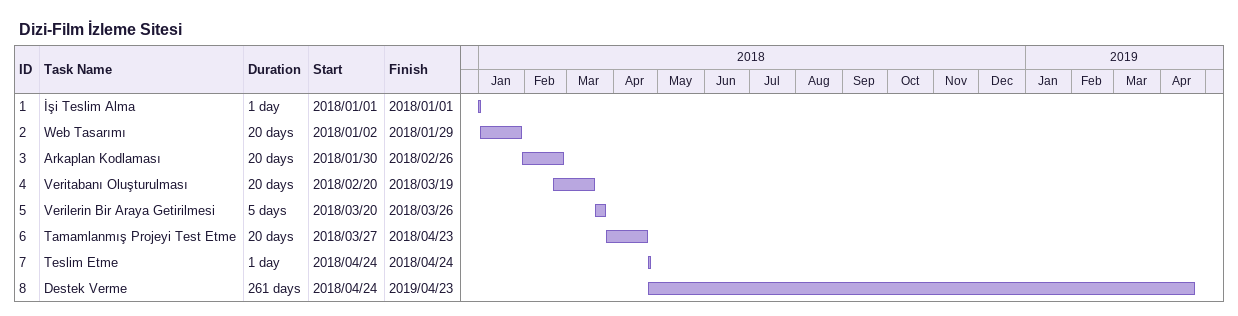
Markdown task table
Dizi-Film İzleme Sitesi

| ID | Task | Duration | Start | Finish |
|---|---|---|---|---|
| 1 | İşi Teslim Alma | 1d | 2018-01-01 | 2018-01-01 |
| 2 | Web Tasarımı | 20d | 2018-01-02 | 2018-01-29 |
| 3 | Arkaplan Kodlaması | 20d | 2018-01-30 | 2018-02-26 |
| 4 | Veritabanı Oluşturulması | 20d | 2018-02-20 | 2018-03-19 |
| 5 | Verilerin Bir Araya Getirilmesi | 5d | 2018-03-20 | 2018-03-26 |
| 6 | Tamamlanmış Projeyi Test Etme | 20d | 2018-03-27 | 2018-04-23 |
| 7 | Teslim Etme | 1d | 2018-04-24 | 2018-04-24 |
| 8 | Destek Verme | 261d | 2018-04-24 | 2019-04-23 |
